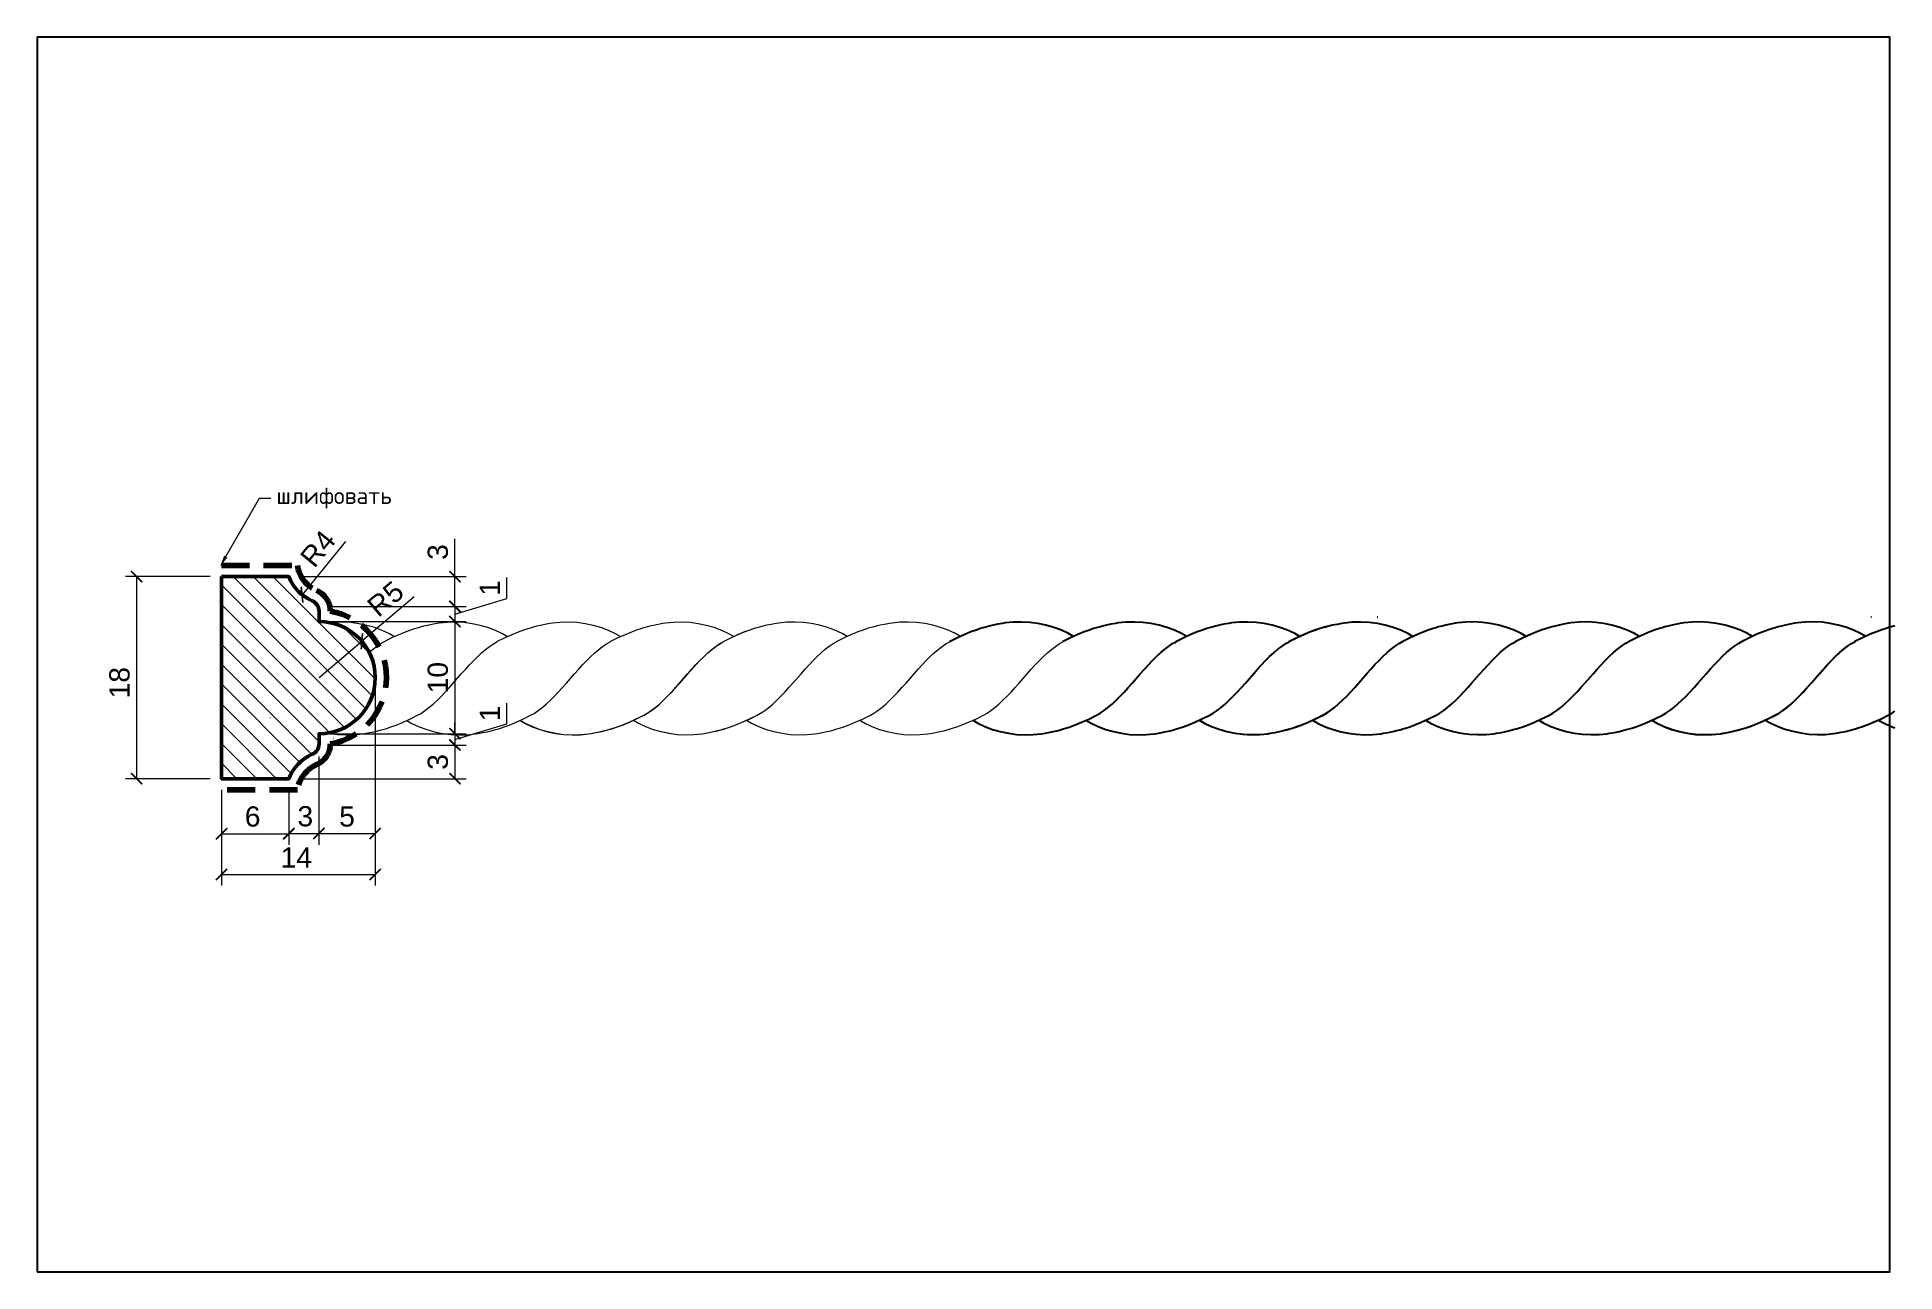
# Model space of a CAD drawing. Header units: millimetres. Extents: x 1291 to 1457, y -3689 to -3579.
import ezdxf
from ezdxf import colors
from ezdxf.entities.mleader import LeaderData, LeaderLine
from ezdxf.math import Vec2, Vec3

# ---------------------------------------------------------------- set-up
doc = ezdxf.new("R2010")
doc.units = ezdxf.units.MM
doc.linetypes.add('HIDDEN', pattern=[0.375, 0.25, -0.125])
doc.layers.add('decori controsoffitto', color=8, linetype='Continuous')
doc.layers.add('размеры в модели', color=7, linetype='Continuous')
doc.layers.add('Outside panel', color=7, linetype='Continuous', lineweight=18, true_color=0x7f5e57)
for name, color, linetype, lineweight in [('линия 15', 7, 'Continuous', 15), ('линия 50', 1, 'Continuous', 140), ('служебный слой РАЗМЕРЫ', 7, 'Continuous', 9)]:
    doc.layers.add(name, color=color, linetype=linetype, lineweight=lineweight)
doc.styles.get("Standard").update_dxf_attribs({"font": 'arial.ttf'})
doc.styles.add('ЕСКД профили текст', font='isocpeur.ttf')
doc.dimstyles.new('M_1', dxfattribs={"dimtxt": 1.8, "dimasz": 1, "dimexe": 1, "dimexo": 1, "dimgap": 0.6, "dimtad": 1, "dimdec": 0, "dimdsep": 46, "dimtxsty": 'Standard', "dimblk": 'ARCHTICK', "dimcen": -5, "dimclrd": 7, "dimclre": 7, "dimclrt": 7, "dimadec": 0, "dimazin": 0, "dimtfac": 1, "dimtdec": 0, "dimtmove": 0, "dimatfit": 3, "dimfxl": 1, "dimtolj": 1, "dimtzin": 0, "dimlwd": 5, "dimlwe": 5, "dimarcsym": 0})

# ---------------------------------------------------------------- blocks, each defined once
blk = doc.blocks.new('_ArchTick')
at = {"color": 0, "linetype": 'ByBlock', "const_width": 0.15}
blk.add_lwpolyline([(-0.5, -0.5), (0.5, 0.5)], dxfattribs=at)
blk = doc.blocks.new('*D12')
at = {"layer": 'Defpoints', "color": 0, "ltscale": 1000, "transparency": 16777216}
for p in [(1316.51, -3641.85), (1313.83, -3644.84), (1316.51, -3649.72)]:
    blk.add_point(p, dxfattribs=at)
at = {"layer": 'линия 15', "color": 7, "lineweight": 5, "ltscale": 1000, "transparency": 16777216}
for p, q in [((1316.51, -3642.85), (1316.51, -3650.72)), ((1313.83, -3645.84), (1313.83, -3650.72)), ((1313.83, -3649.72), (1316.51, -3649.72))]:
    blk.add_line(p, q, dxfattribs=at)
at = {"layer": 'линия 15', "color": 7, "lineweight": 5, "ltscale": 1000, "transparency": 16777216, "rotation": 180}
blk.add_blockref('_ArchTick', (1313.83, -3649.72), dxfattribs=at)
at = {"layer": 'линия 15', "color": 7, "lineweight": 5, "ltscale": 1000, "transparency": 16777216}
blk.add_blockref('_ArchTick', (1316.51, -3649.72), dxfattribs=at)
at = {"layer": 'линия 15', "color": 7, "ltscale": 1000, "transparency": 16777216, "insert": (1315.29, -3648.2), "char_height": 1.8, "attachment_point": 5}
blk.add_mtext('\\A1;3', dxfattribs=at)
blk = doc.blocks.new('*D11')
at = {"layer": 'Defpoints', "color": 0, "ltscale": 1000, "transparency": 16777216}
for p in [(1316.52, -3641.85), (1313.83, -3644.84), (1328.62, -3644.84)]:
    blk.add_point(p, dxfattribs=at)
at = {"layer": 'линия 15', "color": 7, "lineweight": 5, "ltscale": 1000, "transparency": 16777216}
for p, q in [((1317.52, -3641.85), (1329.62, -3641.85)), ((1328.62, -3641.85), (1328.62, -3644.84)), ((1314.83, -3644.84), (1329.62, -3644.84))]:
    blk.add_line(p, q, dxfattribs=at)
for p, rotation in [((1328.62, -3641.85), 90), ((1328.62, -3644.84), 270)]:
    blk.add_blockref('_ArchTick', p, dxfattribs=dict(at, rotation=rotation))
at = {"layer": 'линия 15', "color": 7, "ltscale": 1000, "transparency": 16777216, "insert": (1327.1, -3643.35), "char_height": 1.8, "attachment_point": 5, "rotation": 90}
blk.add_mtext('\\A1;3', dxfattribs=at)
blk = doc.blocks.new('*D10')
at = {"layer": 'Defpoints', "color": 0, "ltscale": 1000, "transparency": 16777216}
for p in [(1316.52, -3640.84), (1316.52, -3641.85), (1328.62, -3641.85)]:
    blk.add_point(p, dxfattribs=at)
at = {"layer": 'линия 15', "color": 7, "lineweight": 5, "ltscale": 1000, "transparency": 16777216}
for p, q in [((1333.23, -3639.96), (1333.23, -3638.1)), ((1317.52, -3640.84), (1329.62, -3640.84)), ((1328.62, -3640.84), (1328.62, -3639.84)), ((1328.62, -3641.35), (1333.23, -3639.96)), ((1328.62, -3640.84), (1328.62, -3641.85)), ((1328.62, -3640.84), (1328.62, -3641.85)), ((1317.52, -3641.85), (1329.62, -3641.85)), ((1328.62, -3641.85), (1328.62, -3642.85))]:
    blk.add_line(p, q, dxfattribs=at)
for p, rotation in [((1328.62, -3640.84), 270), ((1328.62, -3641.85), 90)]:
    blk.add_blockref('_ArchTick', p, dxfattribs=dict(at, rotation=rotation))
at = {"layer": 'линия 15', "color": 7, "ltscale": 1000, "transparency": 16777216, "insert": (1331.73, -3639.03), "char_height": 1.8, "attachment_point": 5, "rotation": 90}
blk.add_mtext('\\A1;1', dxfattribs=at)
blk = doc.blocks.new('*D9')
at = {"layer": 'Defpoints', "color": 0, "ltscale": 1000, "transparency": 16777216}
for p in [(1316.52, -3630.84), (1316.52, -3640.84), (1328.62, -3640.84)]:
    blk.add_point(p, dxfattribs=at)
at = {"layer": 'линия 15', "color": 7, "lineweight": 5, "ltscale": 1000, "transparency": 16777216}
for p, q in [((1317.52, -3630.84), (1329.62, -3630.84)), ((1328.62, -3630.84), (1328.62, -3640.84)), ((1317.52, -3640.84), (1329.62, -3640.84))]:
    blk.add_line(p, q, dxfattribs=at)
for p, rotation in [((1328.62, -3630.84), 90), ((1328.62, -3640.84), 270)]:
    blk.add_blockref('_ArchTick', p, dxfattribs=dict(at, rotation=rotation))
at = {"layer": 'линия 15', "color": 7, "ltscale": 1000, "transparency": 16777216, "insert": (1327.1, -3635.84), "char_height": 1.8, "attachment_point": 5, "rotation": 90}
blk.add_mtext('\\A1;10', dxfattribs=at)
blk = doc.blocks.new('*D8')
at = {"layer": 'Defpoints', "color": 0, "ltscale": 1000, "transparency": 16777216}
for p in [(1316.43, -3629.5), (1316.52, -3630.84), (1328.62, -3630.84)]:
    blk.add_point(p, dxfattribs=at)
at = {"layer": 'линия 15', "color": 7, "lineweight": 5, "ltscale": 1000, "transparency": 16777216}
for p, q in [((1333.23, -3628.79), (1333.23, -3626.92)), ((1317.43, -3629.5), (1329.62, -3629.5)), ((1328.62, -3630.17), (1333.23, -3628.79)), ((1328.62, -3629.5), (1328.62, -3630.84)), ((1317.52, -3630.84), (1329.62, -3630.84))]:
    blk.add_line(p, q, dxfattribs=at)
for p, rotation in [((1328.62, -3629.5), 90), ((1328.62, -3630.84), 270)]:
    blk.add_blockref('_ArchTick', p, dxfattribs=dict(at, rotation=rotation))
at = {"layer": 'линия 15', "color": 7, "ltscale": 1000, "transparency": 16777216, "insert": (1331.73, -3627.85), "char_height": 1.8, "attachment_point": 5, "rotation": 90}
blk.add_mtext('\\A1;1', dxfattribs=at)
blk = doc.blocks.new('*D7')
at = {"layer": 'Defpoints', "color": 0, "ltscale": 1000, "transparency": 16777216}
for p in [(1313.83, -3626.84), (1316.43, -3629.5), (1328.62, -3629.5)]:
    blk.add_point(p, dxfattribs=at)
at = {"layer": 'линия 15', "color": 7, "lineweight": 5, "ltscale": 1000, "transparency": 16777216}
for p, q in [((1328.62, -3626.84), (1328.62, -3623.46)), ((1314.83, -3626.84), (1329.62, -3626.84)), ((1328.62, -3629.5), (1328.62, -3626.84)), ((1317.43, -3629.5), (1329.62, -3629.5))]:
    blk.add_line(p, q, dxfattribs=at)
for p, rotation in [((1328.62, -3626.84), 90), ((1328.62, -3629.5), 270)]:
    blk.add_blockref('_ArchTick', p, dxfattribs=dict(at, rotation=rotation))
at = {"layer": 'линия 15', "color": 7, "ltscale": 1000, "transparency": 16777216, "insert": (1327.1, -3624.65), "char_height": 1.8, "attachment_point": 5, "rotation": 90}
blk.add_mtext('\\A1;3', dxfattribs=at)
blk = doc.blocks.new('*D6')
at = {"layer": 'Defpoints', "color": 0, "ltscale": 1000, "transparency": 16777216}
for p in [(1317.47, -3625.42), (1315, -3628.45)]:
    blk.add_point(p, dxfattribs=at)
at = {"layer": 'линия 15', "color": 7, "lineweight": 5, "ltscale": 1000, "transparency": 16777216}
blk.add_line((1318.87, -3623.7), (1315, -3628.45), dxfattribs=at)
at = {"layer": 'линия 15', "color": 7, "lineweight": 5, "ltscale": 1000, "transparency": 16777216, "rotation": 230.8608114665491}
blk.add_blockref('_ArchTick', (1315, -3628.45), dxfattribs=at)
at = {"layer": 'линия 15', "color": 7, "ltscale": 1000, "transparency": 16777216, "insert": (1316.41, -3624.34), "char_height": 1.8, "attachment_point": 5, "rotation": 50.8608}
blk.add_mtext('\\A1;R4', dxfattribs=at)
blk = doc.blocks.new('*D5')
at = {"layer": 'Defpoints', "color": 0, "ltscale": 1000, "transparency": 16777216}
for p in [(1320.33, -3632.6), (1316.52, -3635.84)]:
    blk.add_point(p, dxfattribs=at)
at = {"layer": 'размеры в модели', "color": 7, "lineweight": 5, "ltscale": 1000, "transparency": 16777216}
for p in [(1324.99, -3628.65), (1316.52, -3635.84)]:
    blk.add_line(p, (1320.33, -3632.6), dxfattribs=at)
at = {"layer": 'размеры в модели', "color": 7, "lineweight": 5, "ltscale": 1000, "transparency": 16777216, "rotation": 220.3136193339789}
blk.add_blockref('_ArchTick', (1320.33, -3632.6), dxfattribs=at)
at = {"layer": 'размеры в модели', "color": 7, "ltscale": 1000, "transparency": 16777216, "insert": (1322.44, -3628.82), "char_height": 1.8, "attachment_point": 5, "rotation": 40.3136}
blk.add_mtext('\\A1;R5', dxfattribs=at)
blk = doc.blocks.new('*D4')
at = {"layer": 'Defpoints', "color": 0, "ltscale": 1000, "transparency": 16777216}
for p in [(1307.83, -3644.84), (1313.83, -3644.84), (1313.83, -3649.74)]:
    blk.add_point(p, dxfattribs=at)
at = {"layer": 'размеры в модели', "color": 7, "lineweight": 5, "ltscale": 1000, "transparency": 16777216}
for p, q in [((1307.83, -3645.84), (1307.83, -3650.74)), ((1313.83, -3645.84), (1313.83, -3650.74)), ((1307.83, -3649.74), (1313.83, -3649.74))]:
    blk.add_line(p, q, dxfattribs=at)
at = {"layer": 'размеры в модели', "color": 7, "lineweight": 5, "ltscale": 1000, "transparency": 16777216, "rotation": 180}
blk.add_blockref('_ArchTick', (1307.83, -3649.74), dxfattribs=at)
at = {"layer": 'размеры в модели', "color": 7, "lineweight": 5, "ltscale": 1000, "transparency": 16777216}
blk.add_blockref('_ArchTick', (1313.83, -3649.74), dxfattribs=at)
at = {"layer": 'размеры в модели', "color": 7, "ltscale": 1000, "transparency": 16777216, "insert": (1310.6, -3648.22), "char_height": 1.8, "attachment_point": 5}
blk.add_mtext('\\A1;6', dxfattribs=at)
blk = doc.blocks.new('*D3')
at = {"layer": 'Defpoints', "color": 0, "ltscale": 1000, "transparency": 16777216}
for p in [(1321.51, -3635.52), (1307.83, -3644.84), (1321.51, -3653.37)]:
    blk.add_point(p, dxfattribs=at)
at = {"layer": 'размеры в модели', "color": 7, "lineweight": 5, "ltscale": 1000, "transparency": 16777216}
for p, q in [((1321.51, -3636.52), (1321.51, -3654.37)), ((1307.83, -3645.84), (1307.83, -3654.37)), ((1307.83, -3653.37), (1321.51, -3653.37))]:
    blk.add_line(p, q, dxfattribs=at)
at = {"layer": 'размеры в модели', "color": 7, "lineweight": 5, "ltscale": 1000, "transparency": 16777216, "rotation": 180}
blk.add_blockref('_ArchTick', (1307.83, -3653.37), dxfattribs=at)
at = {"layer": 'размеры в модели', "color": 7, "lineweight": 5, "ltscale": 1000, "transparency": 16777216}
blk.add_blockref('_ArchTick', (1321.51, -3653.37), dxfattribs=at)
at = {"layer": 'размеры в модели', "color": 7, "ltscale": 1000, "transparency": 16777216, "insert": (1314.49, -3651.86), "char_height": 1.8, "attachment_point": 5}
blk.add_mtext('\\A1;14', dxfattribs=at)
blk = doc.blocks.new('*D2')
at = {"layer": 'Defpoints', "color": 0, "ltscale": 1000, "transparency": 16777216}
for p in [(1307.83, -3626.84), (1300.27, -3644.84), (1307.83, -3644.84)]:
    blk.add_point(p, dxfattribs=at)
at = {"layer": 'размеры в модели', "color": 7, "lineweight": 5, "ltscale": 1000, "transparency": 16777216}
for p, q in [((1306.83, -3626.84), (1299.27, -3626.84)), ((1300.27, -3626.84), (1300.27, -3644.84)), ((1306.83, -3644.84), (1299.27, -3644.84))]:
    blk.add_line(p, q, dxfattribs=at)
for p, rotation in [((1300.27, -3626.84), 90), ((1300.27, -3644.84), 270)]:
    blk.add_blockref('_ArchTick', p, dxfattribs=dict(at, rotation=rotation))
at = {"layer": 'размеры в модели', "color": 7, "ltscale": 1000, "transparency": 16777216, "insert": (1298.75, -3636.29), "char_height": 1.8, "attachment_point": 5, "rotation": 90}
blk.add_mtext('\\A1;18', dxfattribs=at)

msp = doc.modelspace()

# ---------------------------------------------------------------- hatches: boundary and pattern name
at = {"layer": 'Outside panel', "ltscale": 1000}
h = msp.add_hatch(dxfattribs=at)
h.set_pattern_fill('ANSI31', color=256, scale=10, angle=90)
h.set_pattern_definition([(135, (-308900.0735, 88665.9427), (-0.8838834765, -0.8838834765), [])])
edge = h.paths.add_edge_path()
edge.add_line((1307.83, -3626.84), (1313.83, -3626.84))
edge.add_arc((1317.47, -3625.42), 3.91, 201.299, 246.4379)
edge.add_arc((1315.52, -3629.92), 0.998, -0.0828, 67.2685, ccw=False)
edge.add_line((1316.52, -3629.92), (1316.52, -3630.84))
edge.add_arc((1316.52, -3635.84), 5, -90, 90, ccw=False)
edge.add_line((1316.52, -3640.84), (1316.52, -3641.75))
edge.add_arc((1315.52, -3641.75), 0.998, -67.2685, 0.0828, ccw=False)
edge.add_arc((1317.47, -3646.26), 3.91, 113.5621, 158.701)
edge.add_line((1313.83, -3644.84), (1307.83, -3644.84))
edge.add_line((1307.83, -3644.84), (1307.83, -3626.84))

# ---------------------------------------------------------------- linework, layer by layer
at = {"linetype": 'Continuous'}
for p, q in [((1410.79, -3630.45), (1410.75, -3630.45)), ((1454.76, -3630.45), (1454.71, -3630.45))]:
    msp.add_line(p, q, dxfattribs=at)
at = {"color": 6, "ltscale": 1000}
msp.add_lwpolyline([(1291.41, -3688.78), (1456.41, -3688.78), (1456.41, -3578.78), (1291.41, -3578.78)], close=True, dxfattribs=at)
at = {"lineweight": 50}
for points in [[(1307.83, -3626.84), (1313.83, -3626.84, 0.199543), (1315.91, -3629, -0.302639), (1316.52, -3629.92), (1316.52, -3630.84, -1), (1316.52, -3640.84), (1316.52, -3641.75, -0.302639), (1315.91, -3642.67, 0.199543), (1313.83, -3644.84), (1307.83, -3644.84)], [(1307.83, -3626.84), (1313.83, -3626.84, 0.199543), (1315.9, -3629, -0.302639), (1316.52, -3629.92), (1316.52, -3630.84, -1), (1316.52, -3640.84), (1316.52, -3641.75, -0.302639), (1315.9, -3642.67, 0.199543), (1313.83, -3644.84), (1307.83, -3644.84)]]:
    msp.add_lwpolyline(points, format="xyb", close=True, dxfattribs=at)
at = {"linetype": 'Continuous', "lineweight": 15}
for points in [[(1323.23, -3632.19), (1322.78, -3631.93), (1322.14, -3631.64), (1321.47, -3631.38), (1320.78, -3631.18), (1320.06, -3631.03), (1319.34, -3630.94), (1318.59, -3630.9), (1317.85, -3630.92), (1317.15, -3630.99)], [(1333.31, -3632.19), (1332.86, -3631.93), (1332.22, -3631.63), (1331.55, -3631.38), (1330.85, -3631.18), (1330.14, -3631.03), (1329.41, -3630.94), (1328.67, -3630.9), (1327.92, -3630.92), (1327.22, -3630.99), (1326.99, -3631.02), (1326.55, -3631.1), (1326.16, -3631.18), (1325.81, -3631.26), (1325.51, -3631.34), (1325.25, -3631.42), (1325.02, -3631.48), (1324.65, -3631.61), (1324.18, -3631.78), (1323.62, -3632.01), (1322.97, -3632.3), (1322.25, -3632.67)], [(1343.38, -3632.19), (1342.93, -3631.93), (1342.29, -3631.63), (1341.62, -3631.38), (1340.93, -3631.18), (1340.21, -3631.03), (1339.49, -3630.94), (1338.74, -3630.9), (1338, -3630.92), (1337.3, -3630.99), (1337.07, -3631.02), (1336.63, -3631.1), (1336.23, -3631.18), (1335.88, -3631.26), (1335.58, -3631.34), (1335.32, -3631.42), (1335.1, -3631.48), (1334.72, -3631.61), (1334.25, -3631.78), (1333.69, -3632.01), (1333.05, -3632.3), (1332.32, -3632.66)], [(1353.46, -3632.18), (1353.01, -3631.93), (1352.37, -3631.63), (1351.7, -3631.38), (1351, -3631.18), (1350.29, -3631.03), (1349.56, -3630.94), (1348.82, -3630.9), (1348.07, -3630.92), (1347.37, -3630.99), (1347.14, -3631.02), (1346.7, -3631.1), (1346.31, -3631.18), (1345.96, -3631.26), (1345.66, -3631.34), (1345.4, -3631.41), (1345.17, -3631.48), (1344.8, -3631.61), (1344.33, -3631.78), (1343.77, -3632.01), (1343.12, -3632.3), (1342.4, -3632.66)], [(1363.54, -3632.17), (1363.09, -3631.92), (1362.46, -3631.62), (1361.78, -3631.37), (1361.09, -3631.17), (1360.38, -3631.02), (1359.65, -3630.93), (1358.91, -3630.89), (1358.16, -3630.91), (1357.46, -3630.98), (1357.23, -3631.01), (1356.79, -3631.09), (1356.39, -3631.17), (1356.05, -3631.25), (1355.74, -3631.33), (1355.49, -3631.4), (1355.26, -3631.47), (1354.89, -3631.6), (1354.41, -3631.77), (1353.85, -3632), (1353.21, -3632.29), (1352.49, -3632.65)], [(1373.63, -3632.17), (1373.18, -3631.92), (1372.54, -3631.62), (1371.87, -3631.37), (1371.17, -3631.17), (1370.46, -3631.02), (1369.73, -3630.93), (1368.99, -3630.89), (1368.24, -3630.91), (1367.54, -3630.98), (1367.31, -3631.01), (1366.87, -3631.09), (1366.48, -3631.17), (1366.13, -3631.25), (1365.83, -3631.33), (1365.57, -3631.4), (1365.34, -3631.47), (1364.97, -3631.6), (1364.5, -3631.77), (1363.94, -3632), (1363.29, -3632.29), (1362.57, -3632.65)], [(1317.28, -3640.78), (1317.43, -3640.81), (1318.15, -3640.9), (1318.9, -3640.94), (1319.65, -3640.92), (1320.35, -3640.85), (1320.57, -3640.82), (1321.01, -3640.74), (1321.41, -3640.66), (1321.76, -3640.58), (1322.06, -3640.5), (1322.32, -3640.43), (1322.54, -3640.36), (1322.92, -3640.23), (1323.39, -3640.06), (1323.95, -3639.83), (1324.59, -3639.54), (1325.29, -3639.19), (1325.6, -3639.02), (1325.95, -3638.78), (1326.3, -3638.51), (1326.67, -3638.21), (1327.02, -3637.87), (1327.38, -3637.51), (1327.75, -3637.13), (1328.1, -3636.74), (1328.47, -3636.33), (1329.18, -3635.51), (1329.55, -3635.1), (1329.9, -3634.71), (1330.26, -3634.33), (1330.63, -3633.97), (1330.98, -3633.64), (1331.35, -3633.33), (1331.7, -3633.06), (1332.05, -3632.83), (1332.36, -3632.65)], [(1320.91, -3633.64), (1321.27, -3633.33), (1321.62, -3633.06), (1321.97, -3632.83), (1322.28, -3632.65)], [(1324.34, -3639.66), (1324.79, -3639.91), (1325.42, -3640.21), (1326.1, -3640.46), (1326.79, -3640.66), (1327.5, -3640.81), (1328.23, -3640.9), (1328.97, -3640.94), (1329.72, -3640.92), (1330.42, -3640.85), (1330.65, -3640.82), (1331.09, -3640.74), (1331.48, -3640.66), (1331.83, -3640.58), (1332.14, -3640.5), (1332.39, -3640.43), (1332.62, -3640.36), (1332.99, -3640.23), (1333.46, -3640.06), (1334.02, -3639.83), (1334.67, -3639.54), (1335.36, -3639.19), (1335.67, -3639.02), (1336.02, -3638.78), (1336.38, -3638.51), (1336.74, -3638.21), (1337.1, -3637.87), (1337.46, -3637.51), (1337.82, -3637.13), (1338.18, -3636.74), (1338.54, -3636.33), (1339.26, -3635.51), (1339.62, -3635.1), (1339.98, -3634.71), (1340.34, -3634.33), (1340.7, -3633.97), (1341.06, -3633.64), (1341.42, -3633.33), (1341.77, -3633.06), (1342.12, -3632.83), (1342.43, -3632.65)], [(1334.41, -3639.65), (1334.86, -3639.91), (1335.5, -3640.21), (1336.17, -3640.46), (1336.86, -3640.66), (1337.58, -3640.81), (1338.3, -3640.9), (1339.05, -3640.94), (1339.8, -3640.92), (1340.5, -3640.85), (1340.72, -3640.82), (1341.16, -3640.74), (1341.56, -3640.66), (1341.91, -3640.58), (1342.21, -3640.5), (1342.47, -3640.42), (1342.69, -3640.36), (1343.07, -3640.23), (1343.54, -3640.06), (1344.1, -3639.83), (1344.74, -3639.54), (1345.44, -3639.19), (1345.75, -3639.01), (1346.1, -3638.78), (1346.45, -3638.51), (1346.82, -3638.21), (1347.17, -3637.87), (1347.53, -3637.51), (1347.9, -3637.13), (1348.25, -3636.74), (1348.62, -3636.33), (1349.33, -3635.51), (1349.7, -3635.1), (1350.05, -3634.71), (1350.41, -3634.33), (1350.78, -3633.97), (1351.13, -3633.63), (1351.49, -3633.33), (1351.85, -3633.06), (1352.2, -3632.82), (1352.51, -3632.65)], [(1334.43, -3639.64), (1334.88, -3639.89), (1335.52, -3640.19), (1336.19, -3640.45), (1336.88, -3640.65), (1337.6, -3640.79), (1338.32, -3640.89), (1339.07, -3640.93), (1339.82, -3640.91), (1340.52, -3640.84), (1340.74, -3640.81), (1341.18, -3640.73), (1341.58, -3640.65), (1341.93, -3640.56), (1342.23, -3640.48), (1342.49, -3640.41), (1342.71, -3640.34), (1343.09, -3640.22), (1343.56, -3640.04), (1344.12, -3639.82), (1344.76, -3639.52), (1345.46, -3639.18), (1345.77, -3639), (1346.12, -3638.77), (1346.47, -3638.5), (1346.84, -3638.19), (1347.19, -3637.86), (1347.56, -3637.5), (1347.92, -3637.12), (1348.27, -3636.72), (1348.64, -3636.32), (1349.35, -3635.5), (1349.72, -3635.09), (1350.07, -3634.7), (1350.43, -3634.32), (1350.8, -3633.96), (1351.15, -3633.62), (1351.52, -3633.31), (1351.87, -3633.04), (1352.22, -3632.81), (1352.53, -3632.64)], [(1344.51, -3639.64), (1344.97, -3639.89), (1345.6, -3640.19), (1346.28, -3640.45), (1346.97, -3640.65), (1347.68, -3640.79), (1348.41, -3640.89), (1349.15, -3640.93), (1349.9, -3640.91), (1350.6, -3640.84), (1350.83, -3640.81), (1351.27, -3640.73), (1351.66, -3640.65), (1352.01, -3640.56), (1352.31, -3640.48), (1352.57, -3640.41), (1352.8, -3640.34), (1353.17, -3640.22), (1353.64, -3640.04), (1354.2, -3639.82), (1354.85, -3639.52), (1355.54, -3639.18), (1355.85, -3639), (1356.2, -3638.77), (1356.56, -3638.5), (1356.92, -3638.19), (1357.28, -3637.86), (1357.64, -3637.5), (1358, -3637.12), (1358.36, -3636.72), (1358.72, -3636.32), (1359.44, -3635.5), (1359.8, -3635.09), (1360.16, -3634.7), (1360.52, -3634.32), (1360.88, -3633.96), (1361.24, -3633.62), (1361.6, -3633.31), (1361.95, -3633.04), (1362.3, -3632.81), (1362.61, -3632.64)], [(1356.05, -3631.25), (1355.75, -3631.33), (1355.49, -3631.41), (1355.27, -3631.47), (1354.89, -3631.6), (1354.42, -3631.77), (1353.86, -3632), (1353.22, -3632.29), (1352.49, -3632.65)], [(1354.58, -3639.64), (1355.03, -3639.9), (1355.67, -3640.2), (1356.34, -3640.45), (1357.03, -3640.65), (1357.75, -3640.8), (1358.47, -3640.89), (1359.22, -3640.93), (1359.97, -3640.91), (1360.67, -3640.84), (1360.89, -3640.81), (1361.33, -3640.73), (1361.73, -3640.65), (1362.08, -3640.57), (1362.38, -3640.49), (1362.64, -3640.41), (1362.86, -3640.35), (1363.24, -3640.22), (1363.71, -3640.05), (1364.27, -3639.82), (1364.91, -3639.53), (1365.61, -3639.18), (1365.92, -3639), (1366.27, -3638.77), (1366.62, -3638.5), (1366.99, -3638.19), (1367.34, -3637.86), (1367.7, -3637.5), (1368.07, -3637.12), (1368.42, -3636.73), (1368.79, -3636.32), (1369.5, -3635.5), (1369.87, -3635.09), (1370.22, -3634.7), (1370.58, -3634.32), (1370.95, -3633.96), (1371.3, -3633.62), (1371.66, -3633.32), (1372.02, -3633.05), (1372.37, -3632.81), (1372.68, -3632.64)], [(1364.66, -3639.64), (1365.11, -3639.9), (1365.74, -3640.19), (1366.42, -3640.45), (1367.11, -3640.65), (1367.83, -3640.8), (1368.55, -3640.89), (1369.3, -3640.93), (1370.04, -3640.91), (1370.74, -3640.84), (1370.97, -3640.81), (1371.41, -3640.73), (1371.81, -3640.65), (1372.15, -3640.57), (1372.46, -3640.49), (1372.72, -3640.41), (1372.94, -3640.34), (1373.32, -3640.22), (1373.79, -3640.05), (1374.35, -3639.82), (1374.99, -3639.53), (1375.68, -3639.18), (1376, -3639), (1376.35, -3638.77), (1376.7, -3638.5), (1377.06, -3638.19), (1377.42, -3637.86), (1377.78, -3637.5), (1378.14, -3637.12), (1378.5, -3636.72), (1378.86, -3636.32), (1379.58, -3635.5), (1379.94, -3635.09), (1380.3, -3634.7), (1380.66, -3634.32), (1381.02, -3633.96), (1381.38, -3633.62), (1381.74, -3633.32), (1382.09, -3633.05), (1382.45, -3632.81), (1382.76, -3632.64)], [(1344.51, -3639.65), (1344.96, -3639.9), (1345.59, -3640.2), (1346.27, -3640.45), (1346.96, -3640.65), (1347.67, -3640.8), (1348.4, -3640.89), (1349.14, -3640.93), (1349.89, -3640.91), (1350.59, -3640.84), (1350.82, -3640.81), (1351.26, -3640.73), (1351.65, -3640.65), (1352, -3640.57), (1352.31, -3640.49), (1352.56, -3640.42), (1352.79, -3640.35), (1353.16, -3640.22), (1353.63, -3640.05), (1354.19, -3639.82), (1354.84, -3639.53), (1355.53, -3639.18), (1355.84, -3639.01), (1356.05, -3638.87)], [(1354.58, -3639.64), (1355.03, -3639.9), (1355.67, -3640.2), (1356.05, -3640.34)]]:
    msp.add_lwpolyline(points, dxfattribs=at)
at = {"linetype": 'Continuous'}
for points in [[(1383.7, -3632.17), (1383.25, -3631.92), (1382.62, -3631.62), (1381.94, -3631.37), (1381.25, -3631.17), (1380.53, -3631.02), (1379.81, -3630.93), (1379.06, -3630.89), (1378.32, -3630.91), (1377.62, -3630.97), (1377.39, -3631.01), (1376.95, -3631.08), (1376.55, -3631.17), (1376.2, -3631.25), (1375.9, -3631.33), (1375.64, -3631.4), (1375.42, -3631.47), (1375.04, -3631.6), (1374.57, -3631.77), (1374.01, -3632), (1373.37, -3632.29), (1372.65, -3632.65)], [(1393.78, -3632.17), (1393.33, -3631.92), (1392.69, -3631.62), (1392.02, -3631.37), (1391.32, -3631.17), (1390.61, -3631.02), (1389.88, -3630.93), (1389.14, -3630.89), (1388.39, -3630.91), (1387.69, -3630.97), (1387.46, -3631.01), (1387.02, -3631.08), (1386.63, -3631.17), (1386.28, -3631.25), (1385.98, -3631.33), (1385.72, -3631.4), (1385.49, -3631.47), (1385.12, -3631.6), (1384.65, -3631.77), (1384.09, -3632), (1383.44, -3632.29), (1382.72, -3632.65)], [(1403.85, -3632.17), (1403.4, -3631.92), (1402.77, -3631.62), (1402.09, -3631.37), (1401.4, -3631.17), (1400.68, -3631.02), (1399.96, -3630.93), (1399.21, -3630.89), (1398.47, -3630.91), (1397.77, -3630.97), (1397.54, -3631.01), (1397.1, -3631.08), (1396.7, -3631.17), (1396.35, -3631.25), (1396.05, -3631.33), (1395.79, -3631.4), (1395.57, -3631.47), (1395.19, -3631.6), (1394.72, -3631.77), (1394.16, -3632), (1393.52, -3632.29), (1392.8, -3632.65)], [(1413.93, -3632.17), (1413.47, -3631.92), (1412.84, -3631.62), (1412.16, -3631.37), (1411.47, -3631.17), (1410.76, -3631.02), (1410.03, -3630.93), (1409.29, -3630.89), (1408.54, -3630.91), (1407.84, -3630.98), (1407.61, -3631.01), (1407.17, -3631.09), (1406.78, -3631.17), (1406.43, -3631.25), (1406.13, -3631.33), (1405.87, -3631.4), (1405.64, -3631.47), (1405.27, -3631.6), (1404.8, -3631.77), (1404.24, -3632), (1403.59, -3632.29), (1402.87, -3632.65)], [(1406.45, -3631.24), (1406.15, -3631.32), (1405.89, -3631.39), (1405.66, -3631.46), (1405.29, -3631.59), (1404.82, -3631.76), (1404.26, -3631.99), (1403.61, -3632.28), (1402.89, -3632.64)], [(1424.02, -3632.16), (1423.57, -3631.91), (1422.94, -3631.61), (1422.26, -3631.36), (1421.57, -3631.16), (1420.85, -3631.01), (1420.13, -3630.92), (1419.38, -3630.88), (1418.64, -3630.9), (1417.94, -3630.96), (1417.71, -3631), (1417.27, -3631.07), (1416.87, -3631.15), (1416.52, -3631.24), (1416.22, -3631.32), (1415.96, -3631.39), (1415.74, -3631.46), (1415.36, -3631.59), (1414.89, -3631.76), (1414.33, -3631.99), (1413.69, -3632.28), (1412.97, -3632.64)], [(1434.1, -3632.16), (1433.65, -3631.91), (1433.01, -3631.61), (1432.34, -3631.36), (1431.64, -3631.16), (1430.93, -3631.01), (1430.21, -3630.92), (1429.46, -3630.88), (1428.71, -3630.89), (1428.02, -3630.96), (1427.79, -3631), (1427.34, -3631.07), (1426.95, -3631.15), (1426.6, -3631.24), (1426.3, -3631.32), (1426.04, -3631.39), (1425.82, -3631.46), (1425.44, -3631.58), (1424.97, -3631.76), (1424.41, -3631.99), (1423.76, -3632.28), (1423.04, -3632.64)], [(1444.17, -3632.16), (1443.72, -3631.91), (1443.09, -3631.61), (1442.41, -3631.36), (1441.72, -3631.16), (1441, -3631.01), (1440.28, -3630.92), (1439.53, -3630.88), (1438.79, -3630.89), (1438.09, -3630.96), (1437.86, -3631), (1437.42, -3631.07), (1437.02, -3631.15), (1436.67, -3631.24), (1436.37, -3631.32), (1436.11, -3631.39), (1435.89, -3631.46), (1435.51, -3631.58), (1435.04, -3631.76), (1434.48, -3631.99), (1433.84, -3632.28), (1433.12, -3632.64)], [(1454.25, -3632.16), (1453.8, -3631.91), (1453.16, -3631.61), (1452.49, -3631.35), (1451.79, -3631.15), (1451.08, -3631.01), (1450.36, -3630.91), (1449.61, -3630.88), (1448.86, -3630.89), (1448.17, -3630.96), (1447.94, -3630.99), (1447.49, -3631.07), (1447.1, -3631.15), (1446.75, -3631.24), (1446.45, -3631.32), (1446.19, -3631.39), (1445.97, -3631.46), (1445.59, -3631.58), (1445.12, -3631.76), (1444.56, -3631.98), (1443.91, -3632.28), (1443.19, -3632.64)], [(1456.84, -3631.23), (1456.54, -3631.31), (1456.28, -3631.38), (1456.06, -3631.45), (1455.68, -3631.57), (1455.21, -3631.75), (1454.65, -3631.98), (1454.01, -3632.27), (1453.29, -3632.63)], [(1374.73, -3639.64), (1375.18, -3639.9), (1375.82, -3640.19), (1376.49, -3640.45), (1377.18, -3640.65), (1377.9, -3640.8), (1378.62, -3640.89), (1379.37, -3640.93), (1380.12, -3640.91), (1380.82, -3640.84), (1381.04, -3640.81), (1381.48, -3640.73), (1381.88, -3640.65), (1382.23, -3640.57), (1382.53, -3640.49), (1382.79, -3640.41), (1383.01, -3640.34), (1383.39, -3640.22), (1383.86, -3640.05), (1384.42, -3639.82), (1385.06, -3639.53), (1385.76, -3639.18), (1386.07, -3639), (1386.42, -3638.77), (1386.77, -3638.5), (1387.14, -3638.19), (1387.49, -3637.86), (1387.85, -3637.5), (1388.21, -3637.12), (1388.57, -3636.72), (1388.94, -3636.32), (1389.65, -3635.5), (1390.02, -3635.09), (1390.37, -3634.7), (1390.73, -3634.32), (1391.1, -3633.96), (1391.45, -3633.62), (1391.81, -3633.32), (1392.17, -3633.05), (1392.52, -3632.81), (1392.83, -3632.64)], [(1384.81, -3639.64), (1385.26, -3639.89), (1385.89, -3640.19), (1386.57, -3640.45), (1387.26, -3640.65), (1387.98, -3640.79), (1388.7, -3640.89), (1389.44, -3640.93), (1390.19, -3640.91), (1390.89, -3640.84), (1391.12, -3640.81), (1391.56, -3640.73), (1391.96, -3640.65), (1392.3, -3640.57), (1392.61, -3640.49), (1392.86, -3640.41), (1393.09, -3640.34), (1393.47, -3640.22), (1393.94, -3640.05), (1394.5, -3639.82), (1395.14, -3639.52), (1395.83, -3639.18), (1396.15, -3639), (1396.5, -3638.77), (1396.85, -3638.5), (1397.21, -3638.19), (1397.57, -3637.86), (1397.93, -3637.5), (1398.29, -3637.12), (1398.65, -3636.72), (1399.01, -3636.32), (1399.73, -3635.5), (1400.09, -3635.09), (1400.45, -3634.7), (1400.81, -3634.32), (1401.17, -3633.96), (1401.53, -3633.62), (1401.89, -3633.31), (1402.24, -3633.05), (1402.6, -3632.81), (1402.91, -3632.64)], [(1394.91, -3639.63), (1395.36, -3639.88), (1396, -3640.18), (1396.67, -3640.43), (1397.36, -3640.63), (1398.08, -3640.78), (1398.8, -3640.87), (1399.55, -3640.91), (1400.3, -3640.89), (1401, -3640.83), (1401.22, -3640.79), (1401.66, -3640.72), (1402.06, -3640.64), (1402.41, -3640.55), (1402.71, -3640.47), (1402.97, -3640.4), (1403.19, -3640.33), (1403.57, -3640.2), (1404.04, -3640.03), (1404.6, -3639.8), (1405.24, -3639.51), (1405.94, -3639.16), (1406.25, -3638.99), (1406.6, -3638.76), (1406.95, -3638.49), (1407.31, -3638.18), (1407.67, -3637.84), (1408.03, -3637.48), (1408.39, -3637.1), (1408.75, -3636.71), (1409.11, -3636.3), (1409.83, -3635.48), (1410.19, -3635.08), (1410.55, -3634.68), (1410.91, -3634.3), (1411.27, -3633.94), (1411.63, -3633.61), (1411.99, -3633.3), (1412.35, -3633.03), (1412.7, -3632.8), (1413.01, -3632.62)], [(1404.98, -3639.63), (1405.43, -3639.88), (1406.06, -3640.18), (1406.74, -3640.44), (1407.43, -3640.64), (1408.15, -3640.78), (1408.87, -3640.88), (1409.61, -3640.92), (1410.36, -3640.9), (1411.06, -3640.83), (1411.29, -3640.8), (1411.73, -3640.72), (1412.13, -3640.64), (1412.47, -3640.56), (1412.78, -3640.48), (1413.03, -3640.4), (1413.26, -3640.33), (1413.64, -3640.21), (1414.11, -3640.04), (1414.67, -3639.81), (1415.31, -3639.51), (1416, -3639.17), (1416.32, -3638.99), (1416.67, -3638.76), (1417.02, -3638.49), (1417.38, -3638.18), (1417.74, -3637.85), (1418.1, -3637.49), (1418.46, -3637.11), (1418.82, -3636.71), (1419.18, -3636.31), (1419.9, -3635.49), (1420.26, -3635.08), (1420.62, -3634.69), (1420.98, -3634.31), (1421.34, -3633.95), (1421.7, -3633.61), (1422.06, -3633.3), (1422.41, -3633.04), (1422.77, -3632.8), (1423.08, -3632.63)], [(1415.05, -3639.63), (1415.5, -3639.88), (1416.14, -3640.18), (1416.81, -3640.44), (1417.51, -3640.64), (1418.22, -3640.78), (1418.94, -3640.88), (1419.69, -3640.91), (1420.44, -3640.9), (1421.14, -3640.83), (1421.36, -3640.8), (1421.81, -3640.72), (1422.2, -3640.64), (1422.55, -3640.55), (1422.85, -3640.47), (1423.11, -3640.4), (1423.33, -3640.33), (1423.71, -3640.21), (1424.18, -3640.03), (1424.74, -3639.81), (1425.39, -3639.51), (1426.08, -3639.17), (1426.39, -3638.99), (1426.74, -3638.76), (1427.1, -3638.49), (1427.46, -3638.18), (1427.81, -3637.85), (1428.18, -3637.49), (1428.54, -3637.11), (1428.89, -3636.71), (1429.26, -3636.31), (1429.98, -3635.49), (1430.34, -3635.08), (1430.7, -3634.69), (1431.06, -3634.31), (1431.42, -3633.94), (1431.78, -3633.61), (1432.14, -3633.3), (1432.49, -3633.03), (1432.84, -3632.8), (1433.15, -3632.63)], [(1425.13, -3639.63), (1425.58, -3639.88), (1426.21, -3640.18), (1426.89, -3640.44), (1427.58, -3640.64), (1428.29, -3640.78), (1429.02, -3640.88), (1429.76, -3640.91), (1430.51, -3640.9), (1431.21, -3640.83), (1431.44, -3640.8), (1431.88, -3640.72), (1432.28, -3640.64), (1432.62, -3640.55), (1432.93, -3640.47), (1433.18, -3640.4), (1433.41, -3640.33), (1433.79, -3640.21), (1434.26, -3640.03), (1434.82, -3639.81), (1435.46, -3639.51), (1436.15, -3639.17), (1436.46, -3638.99), (1436.82, -3638.76), (1437.17, -3638.49), (1437.53, -3638.18), (1437.89, -3637.85), (1438.25, -3637.49), (1438.61, -3637.11), (1438.97, -3636.71), (1439.33, -3636.31), (1440.05, -3635.49), (1440.41, -3635.08), (1440.77, -3634.68), (1441.13, -3634.3), (1441.49, -3633.94), (1441.85, -3633.61), (1442.21, -3633.3), (1442.56, -3633.03), (1442.92, -3632.8), (1443.23, -3632.63)], [(1435.19, -3639.64), (1435.65, -3639.89), (1436.28, -3640.19), (1436.96, -3640.45), (1437.65, -3640.65), (1438.36, -3640.79), (1439.09, -3640.89), (1439.83, -3640.93), (1440.58, -3640.91), (1441.28, -3640.84), (1441.51, -3640.81), (1441.95, -3640.73), (1442.34, -3640.65), (1442.69, -3640.56), (1442.99, -3640.48), (1443.25, -3640.41), (1443.48, -3640.34), (1443.85, -3640.22), (1444.32, -3640.04), (1444.88, -3639.82), (1445.53, -3639.52), (1446.22, -3639.18), (1446.53, -3639), (1446.88, -3638.77), (1447.24, -3638.5), (1447.6, -3638.19), (1447.96, -3637.86), (1448.32, -3637.5), (1448.68, -3637.12), (1449.04, -3636.72), (1449.4, -3636.32), (1450.12, -3635.5), (1450.48, -3635.09), (1450.84, -3634.7), (1451.2, -3634.32), (1451.56, -3633.96), (1451.92, -3633.62), (1452.28, -3633.31), (1452.63, -3633.04), (1452.98, -3632.81), (1453.29, -3632.64)], [(1435.2, -3639.63), (1435.65, -3639.88), (1436.29, -3640.18), (1436.96, -3640.43), (1437.66, -3640.63), (1438.37, -3640.78), (1439.09, -3640.87), (1439.84, -3640.91), (1440.59, -3640.9), (1441.29, -3640.83), (1441.51, -3640.79), (1441.96, -3640.72), (1442.35, -3640.64), (1442.7, -3640.55), (1443, -3640.47), (1443.26, -3640.4), (1443.48, -3640.33), (1443.86, -3640.21), (1444.33, -3640.03), (1444.89, -3639.8), (1445.54, -3639.51), (1446.23, -3639.16), (1446.54, -3638.99), (1446.89, -3638.76), (1447.25, -3638.49), (1447.61, -3638.18), (1447.96, -3637.85), (1448.33, -3637.48), (1448.69, -3637.1), (1449.04, -3636.71), (1449.41, -3636.3), (1450.13, -3635.48), (1450.49, -3635.08), (1450.85, -3634.68), (1451.21, -3634.3), (1451.57, -3633.94), (1451.93, -3633.61), (1452.29, -3633.3), (1452.64, -3633.03), (1452.99, -3632.8), (1453.3, -3632.62)], [(1394.9, -3639.63), (1395.35, -3639.89), (1395.99, -3640.18), (1396.66, -3640.44), (1397.35, -3640.64), (1398.07, -3640.79), (1398.79, -3640.88), (1399.54, -3640.92), (1400.29, -3640.9), (1400.99, -3640.83), (1401.21, -3640.8), (1401.65, -3640.72), (1402.05, -3640.64), (1402.4, -3640.56), (1402.7, -3640.48), (1402.96, -3640.4), (1403.18, -3640.33), (1403.56, -3640.21), (1404.03, -3640.04), (1404.59, -3639.81), (1405.23, -3639.51), (1405.93, -3639.17), (1406.24, -3638.99), (1406.44, -3638.86)], [(1445.3, -3639.62), (1445.75, -3639.87), (1446.38, -3640.17), (1447.06, -3640.42), (1447.75, -3640.62), (1448.46, -3640.77), (1449.19, -3640.87), (1449.93, -3640.9), (1450.68, -3640.89), (1451.38, -3640.82), (1451.61, -3640.79), (1452.05, -3640.71), (1452.45, -3640.63), (1452.79, -3640.54), (1453.1, -3640.46), (1453.35, -3640.39), (1453.58, -3640.32), (1453.96, -3640.2), (1454.43, -3640.02), (1454.99, -3639.79), (1455.63, -3639.5), (1456.32, -3639.16), (1456.63, -3638.98), (1456.84, -3638.84)], [(1404.98, -3639.63), (1405.43, -3639.88), (1406.06, -3640.18), (1406.44, -3640.33)], [(1455.37, -3639.62), (1455.82, -3639.87), (1456.46, -3640.17), (1456.84, -3640.31)]]:
    msp.add_lwpolyline(points, dxfattribs=at)
at = {"layer": 'decori controsoffitto', "linetype": 'Continuous', "lineweight": 15}
for p, q in [((1319.87, -3632.26), (1319.9, -3632.25)), ((1312.12, -3639.42), (1312.15, -3639.4)), ((1317.76, -3641.21), (1317.8, -3641.21))]:
    msp.add_line(p, q, dxfattribs=at)
at = {"layer": 'линия 50', "color": 1, "linetype": 'HIDDEN', "ltscale": 10, "true_color": 0xff0909}
msp.add_lwpolyline([(1307.83, -3625.84), (1314.59, -3625.84, 0.258772), (1316.3, -3628.08, -0.301109), (1317.52, -3629.92, -0.845154), (1317.52, -3641.75, -0.301109), (1316.3, -3643.59, 0.25877), (1314.59, -3645.84), (1307.83, -3645.84)], format="xyb", dxfattribs=at)

# ---------------------------------------------------------------- dimensions: what is measured, and where the dimension line sits
at = {"layer": 'линия 15', "color": 7, "ltscale": 1000}
dim = msp.add_radius_dim(center=(1317.47, -3625.42), mpoint=(1315, -3628.45), dimstyle='M_1', dxfattribs=at)
dim.commit()
dim.dimension.update_dxf_attribs({"geometry": '*D6', "text_midpoint": (1317.58, -3625.28), "dimtype": 132})
dim = msp.add_linear_dim(base=(1328.62, -3629.5), p1=(1313.83, -3626.84), p2=(1316.43, -3629.5), angle=90, dimstyle='M_1', dxfattribs=at)
dim.commit()
dim.dimension.update_dxf_attribs({"geometry": '*D7', "text_midpoint": (1328.62, -3624.65), "dimtype": 128})
for base, p1, p2, picture, middle in [((1328.62, -3630.84), (1316.43, -3629.5), (1316.52, -3630.84), '*D8', (1331.73, -3628.19)), ((1328.62, -3640.84), (1316.52, -3630.84), (1316.52, -3640.84), '*D9', (1327.1, -3635.84)), ((1328.62, -3641.85), (1316.52, -3640.84), (1316.52, -3641.85), '*D10', (1331.73, -3639.36)), ((1328.62, -3644.84), (1316.52, -3641.85), (1313.83, -3644.84), '*D11', (1327.1, -3643.35))]:
    dim = msp.add_linear_dim(base=base, p1=p1, p2=p2, angle=90, dimstyle='M_1', dxfattribs=at)
    dim.commit()
    dim.dimension.update_dxf_attribs({"geometry": picture, "text_midpoint": middle})
msp.add_linear_dim(base=(1321.51, -3649.72), p1=(1316.51, -3641.85), p2=(1321.51, -3635.52), dimstyle='M_1', dxfattribs=at).render()
dim = msp.add_linear_dim(base=(1316.51, -3649.72), p1=(1313.83, -3644.84), p2=(1316.51, -3641.85), dimstyle='M_1', dxfattribs=at)
dim.commit()
dim.dimension.update_dxf_attribs({"geometry": '*D12', "text_midpoint": (1315.29, -3649.72), "dimtype": 128})
at = {"layer": 'размеры в модели', "color": 5, "ltscale": 1000}
dim = msp.add_linear_dim(base=(1300.27, -3644.84), p1=(1307.83, -3626.84), p2=(1307.83, -3644.84), angle=90, dimstyle='M_1', dxfattribs=at)
dim.commit()
dim.dimension.update_dxf_attribs({"geometry": '*D2', "text_midpoint": (1300.27, -3636.29), "dimtype": 128})
dim = msp.add_radius_dim(center=(1316.52, -3635.84), mpoint=(1320.33, -3632.6), dimstyle='M_1', dxfattribs=at)
dim.commit()
dim.dimension.update_dxf_attribs({"geometry": '*D5', "text_midpoint": (1322.44, -3628.82)})
for base, p2, picture, middle in [((1321.51, -3653.37), (1321.51, -3635.52), '*D3', (1314.49, -3653.37)), ((1313.83, -3649.74), (1313.83, -3644.84), '*D4', (1310.6, -3649.74))]:
    dim = msp.add_linear_dim(base=base, p1=(1307.83, -3644.84), p2=p2, dimstyle='M_1', dxfattribs=at)
    dim.commit()
    dim.dimension.update_dxf_attribs({"geometry": picture, "text_midpoint": middle, "dimtype": 128})

# ---------------------------------------------------------------- leaders
at = {"layer": 'служебный слой РАЗМЕРЫ'}
ml = msp.add_multileader_mtext('Standard', dxfattribs=at)
ml.set_content('\\A1;шлифовать', color=256, style='ЕСКД профили текст')
ml.set_leader_properties(color=256, linetype='ByLayer', lineweight=-1)
ml.build(insert=Vec2(0, 0))
ml.multileader.update_dxf_attribs({"dogleg_length": 1, "arrow_head_size": 1})
ctx = ml.context
ctx.base_point, ctx.char_height, ctx.arrow_head_size, ctx.landing_gap_size, ctx.plane_origin = Vec3(1312.22, -3619.84), 1.5, 1, 0.5, Vec3(1325.69, -3593.67)
notes = []
notes.append((ctx, [(1, (1, 1, 0), (1311.22, -3619.84), (1, 0), 1, [(0, [(1307.71, -3625.92)], 0, [])])]))
ctx.mtext.insert, ctx.mtext.flow_direction = Vec3(1312.72, -3618.87), 5
for ctx, leaders in notes:
    for number, flags, end, landing, length, lines in leaders:
        leader = LeaderData()
        leader.index, (leader.has_last_leader_line, leader.has_dogleg_vector, leader.attachment_direction) = number, flags
        leader.last_leader_point, leader.dogleg_vector, leader.dogleg_length = Vec3(end), Vec3(landing), length
        for number, points, colour, breaks in lines:
            line = LeaderLine()
            line.index, line.vertices, line.color, line.breaks = number, Vec3.list(points), colors.encode_raw_color(colour), breaks
            leader.lines.append(line)
        ctx.leaders.append(leader)

doc.saveas('drawing.dxf')
